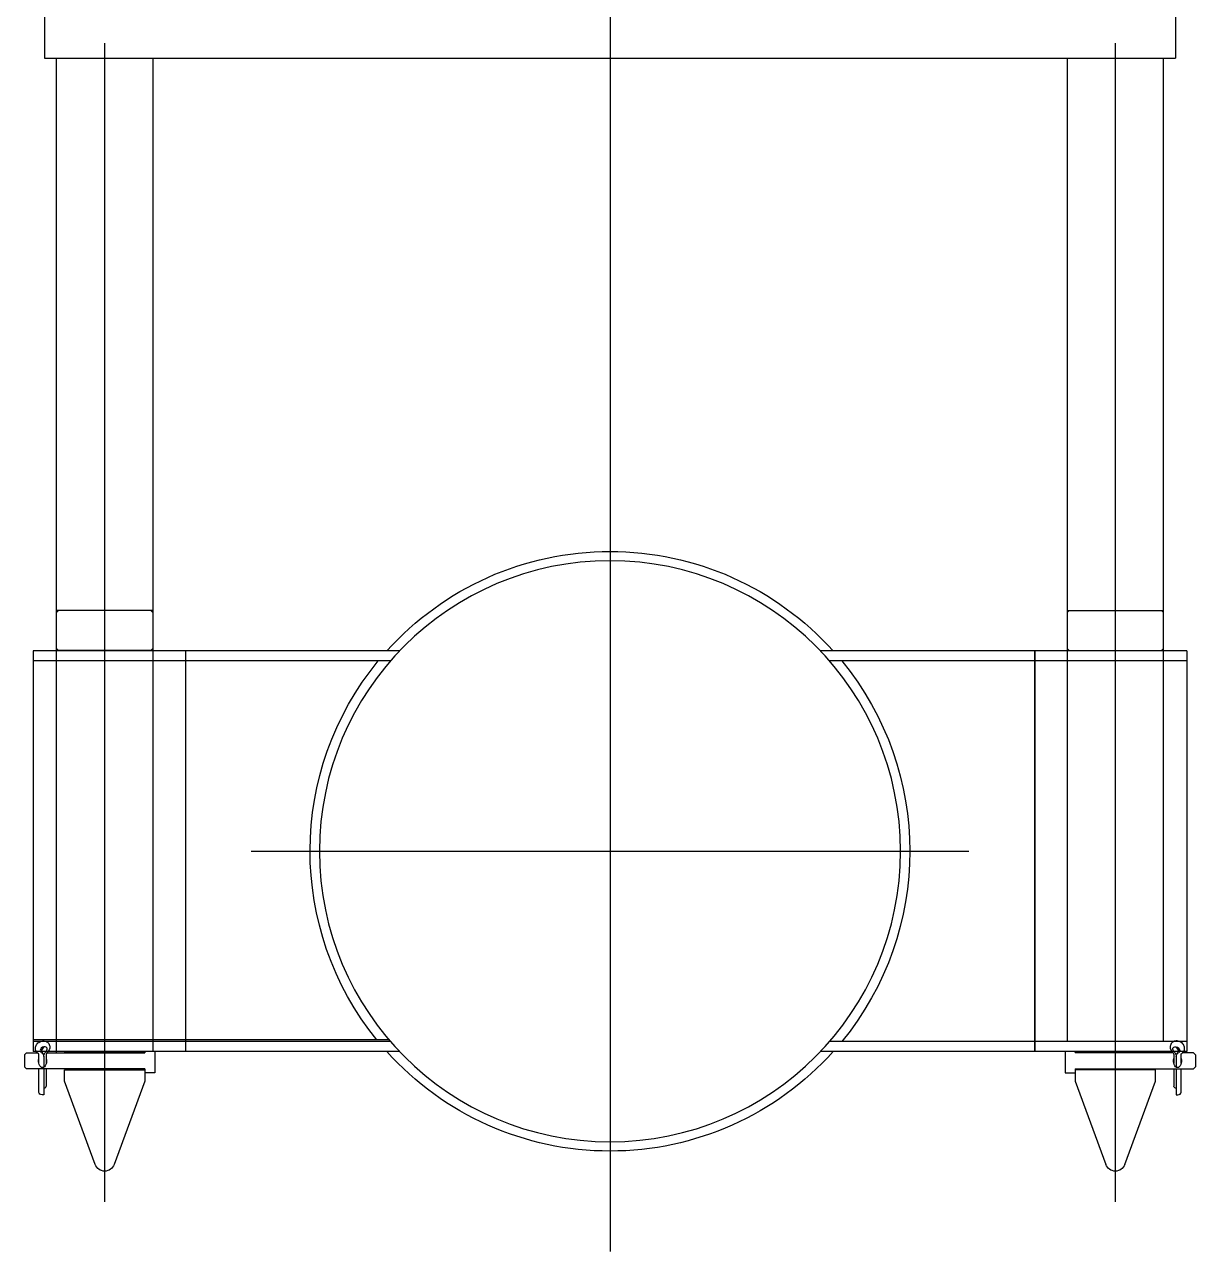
# Model space of a CAD drawing. Header units: millimetres. Extents: x -62354 to 129108, y -71259 to 35407.
# Drawn here: x -21190 to -20606, y 18703 to 19315 of the extents above; entities that cross this region are included whole.
import ezdxf

# ---------------------------------------------------------------- set-up
doc = ezdxf.new("R2010")
doc.units = ezdxf.units.MM
doc.header["$MEASUREMENT"] = 0
doc.linetypes.add('1st FL Layout xrf$0$DASHED2', pattern=[0.375, 0.25, -0.125])
doc.layers.add('1st FL Layout xrf$0$CR-Machine', color=7, linetype='Continuous', transparency=0.5)

# ---------------------------------------------------------------- blocks, each defined once
blk = doc.blocks.new('1st FL Layout xrf$0$skjdfhkjwhieuyiury8723423434343')
for p, q in [((902.8, 287.99), (1102.8, 287.99)), ((902.8, 105.06), (902.8, 287.99)), ((907.8, 109.6), (907.8, 287.99)), ((1097.04, 110.25), (1097.04, 287.99)), ((1097.8, 109.6), (1097.8, 287.99)), ((1102.8, 105.06), (1102.8, 287.99)), ((1103.52, 291.28), (1104.52, 292.28)), ((1103.52, 291.28), (1103.52, 285.72)), ((1104.52, 292.28), (1110.52, 292.28)), ((1110.52, 292.28), (1111.52, 291.28)), ((1111.52, 232.28), (1111.52, 291.28)), ((526.76, 282.28), (606.76, 282.28)), ((606.76, 282.28), (606.76, -282.28)), ((1100.6, 282.66), (1100.42, 282.5)), ((1102.01, 284.16), (1104.15, 282.98)), ((1103.77, 285.4), (1103.76, 285.42)), ((1108.77, 285.13), (1104.26, 285.13)), ((1105.33, 282.69), (1110.66, 282.69)), ((1123.3, 285.13), (1111.52, 285.13)), ((1111.52, 282.69), (1124.37, 282.69)), ((1103.52, 276.28), (606.76, 276.28)), ((882.52, 275.28), (883.52, 276.28)), ((882.52, 228.28), (882.52, 276.28)), ((901.52, 276.28), (902.52, 275.28)), ((1103.52, 281.17), (1103.52, 232.28)), ((1104.26, 281.43), (1108.77, 281.43)), ((1111.52, 281.43), (1120.12, 281.43)), ((902.52, 229.28), (902.52, 275.28)), ((902.8, 272.28), (902.52, 272.28)), ((1103.02, 272.28), (1102.8, 272.28)), ((1103.02, 232.28), (1103.02, 272.28)), ((1112.02, 272.28), (1112.02, 232.28)), ((1117.52, 272.28), (1112.02, 272.28)), ((1159.25, 256.97), (1117.52, 272.28)), ((1117.52, 232.28), (1159.25, 247.59)), ((606.76, 228.28), (1102.8, 228.28)), ((883.52, 228.28), (882.52, 229.28)), ((902.52, 229.28), (901.52, 228.28)), ((902.52, 232.28), (902.8, 232.28)), ((1102.8, 232.28), (1103.52, 232.28)), ((1102.8, 227.28), (1113.52, 227.28)), ((1111.52, 232.28), (1117.52, 232.28)), ((1113.52, 227.28), (1113.52, 232.28)), ((902.8, 211.99), (1102.8, 211.99)), ((902.8, -288.01), (902.8, -105.06)), ((907.8, -288.01), (907.8, -109.6)), ((1097.8, -288.01), (1097.8, -109.6)), ((1102.8, -288.01), (1102.8, -105.06)), ((902.8, -211.99), (1102.8, -211.99)), ((902.8, -212.01), (1102.8, -212.01)), ((606.76, -228.28), (1097.8, -228.28)), ((883.52, -228.28), (882.52, -229.28)), ((882.52, -228.28), (882.52, -276.28)), ((902.52, -229.28), (901.52, -228.28)), ((902.52, -229.28), (902.52, -275.28)), ((902.52, -232.28), (902.8, -232.28)), ((1102.8, -227.28), (1113.52, -227.28)), ((1102.8, -232.28), (1103.52, -232.28)), ((1103.02, -232.28), (1103.02, -272.28)), ((1103.52, -281.17), (1103.52, -232.28)), ((1111.52, -232.28), (1111.52, -291.28)), ((1111.52, -232.28), (1117.52, -232.28)), ((1112.02, -272.28), (1112.02, -232.28)), ((1113.52, -227.28), (1113.52, -232.28)), ((1117.52, -232.28), (1159.25, -247.59)), ((1159.25, -256.97), (1117.52, -272.28)), ((882.52, -275.28), (883.52, -276.28)), ((901.52, -276.28), (902.52, -275.28)), ((902.8, -272.28), (902.52, -272.28)), ((1103.02, -272.28), (1102.8, -272.28)), ((1117.52, -272.28), (1112.02, -272.28)), ((1097.8, -276.28), (606.76, -276.28)), ((1104.26, -281.43), (1108.77, -281.43)), ((1111.52, -281.43), (1120.12, -281.43)), ((526.76, -282.28), (606.76, -282.28)), ((1100.6, -282.66), (1100.42, -282.5)), ((1102.01, -284.16), (1104.15, -282.98)), ((1103.52, -291.28), (1103.52, -285.72)), ((1103.77, -285.4), (1103.76, -285.42)), ((1108.77, -285.13), (1104.26, -285.13)), ((1105.33, -282.69), (1110.66, -282.69)), ((1111.52, -282.69), (1124.37, -282.69)), ((1123.3, -285.13), (1111.52, -285.13)), ((902.8, -287.99), (1102.8, -287.99)), ((902.8, -288.01), (1102.8, -288.01)), ((1103.52, -291.28), (1104.52, -292.28)), ((1104.52, -292.28), (1110.52, -292.28)), ((1110.52, -292.28), (1111.52, -291.28))]:
    blk.add_line(p, q)
at = {"color": 253}
for p, q in [((1177.79, 252.28), (599.24, 252.28)), ((1177.79, -252.28), (599.24, -252.28))]:
    blk.add_line(p, q, dxfattribs=at)
at = {"color": 253, "linetype": '1st FL Layout xrf$0$DASHED2'}
for p, q in [((1002.8, 179.12), (1002.8, -179.12)), ((-225.5, 0), (1202.63, 0))]:
    blk.add_line(p, q, dxfattribs=at)
for points in [[(1102.74, 281.48), (1102.18, 281.09), (1101.59, 280.94), (1101.04, 281.06), (1100.63, 281.44), (1100.43, 282.01), (1100.45, 282.69), (1100.7, 283.37), (1101.15, 283.94), (1101.71, 284.32), (1102.3, 284.44), (1102.84, 284.29), (1103.23, 283.9)], [(1101.75, 284.34), (1101.98, 284.18), (1102.01, 284.16)], [(1121.19, 282.69), (1120.97, 282.06), (1120.63, 281.62), (1120.2, 281.43), (1120.12, 281.43)], [(1124.37, 282.69), (1124.42, 283.41), (1124.31, 284.1), (1124.04, 284.67), (1123.66, 285.03), (1123.3, 285.13)], [(1102.74, -281.48), (1102.18, -281.09), (1101.59, -280.94), (1101.04, -281.06), (1100.63, -281.44), (1100.43, -282.01), (1100.45, -282.69), (1100.7, -283.37), (1101.15, -283.94), (1101.71, -284.32), (1102.3, -284.44), (1102.84, -284.29), (1103.23, -283.9)], [(1121.19, -282.69), (1120.97, -282.06), (1120.63, -281.62), (1120.2, -281.43), (1120.12, -281.43)], [(1101.75, -284.34), (1101.98, -284.18), (1102.01, -284.16)], [(1124.37, -282.69), (1124.42, -283.41), (1124.31, -284.1), (1124.04, -284.67), (1123.66, -285.03), (1123.3, -285.13)]]:
    blk.add_lwpolyline(points)
blk.add_circle((1002.8, 0), 145.04)
for centre, radius, start, end in [((1103.53, 279.86), 4.05, 102.54658, 136.2439), ((1105.5, 278.92), 3.77, 92.66412, 137.22289), ((1105.3, 285.07), 2.38, 209.62249, 270.61188), ((1157.52, 252.28), 5, 290.14577, 69.85423), ((1157.52, -252.28), 5, 290.14577, 69.85423), ((1105.5, -278.92), 3.77, 222.77711, 267.33588), ((1103.53, -279.86), 4.05, 223.7561, 257.45342), ((1105.3, -285.07), 2.38, 89.38812, 150.37751)]:
    blk.add_arc(centre, radius, start, end)
at = {"color": 253}
for start, end in [(50.99073, 129.384), (131.90597, 228.09403), (311.90597, 48.09403), (230.616, 309.384)]:
    blk.add_arc((1002.8, 0), 149.72, start, end, dxfattribs=at)
for centre, major_axis, start_param, end_param in [((1107.52, 283.28), (-3.28, 0), 3.141593, 5.10215), ((1107.52, 283.28), (3.28, 0), 4.322628, 6.283185), ((1107.52, -283.28), (3.28, 0), 0, 1.960557), ((1107.52, -283.28), (-3.28, 0), 1.181036, 3.141593)]:
    blk.add_ellipse(centre, major_axis=major_axis, ratio=0.608997, start_param=start_param, end_param=end_param)
for points, knots in [([(1103.76, 285.42), (1103.61, 285.64), (1103.27, 286.13), (1102.49, 286.66), (1101.55, 286.91), (1100.61, 286.87), (1099.7, 286.56), (1098.87, 285.99), (1098.18, 285.2), (1097.68, 284.21), (1097.45, 283.15), (1097.52, 282.13), (1097.84, 281.22), (1098.42, 280.45), (1099.23, 279.89), (1100.17, 279.64), (1101.11, 279.69), (1102.03, 280.01), (1102.63, 280.43), (1102.93, 280.72), (1102.98, 280.77)], [0, 0, 0, 0, 0.803297, 1.818727, 2.785537, 3.721291, 4.663979, 5.642075, 6.664121, 7.723427, 8.815908, 9.806548, 10.764482, 11.697367, 12.717636, 13.683638, 14.619223, 15.562377, 16.574006, 16.776458, 16.776458, 16.776458, 16.776458]), ([(1104.26, 285.13), (1104.22, 285.13), (1104.05, 285.14), (1103.93, 285.19), (1103.81, 285.35), (1103.76, 285.42)], [0, 0, 0, 0, 0.1088286, 0.3941142, 0.6149522, 0.6149522, 0.6149522, 0.6149522]), ([(1102.98, 280.77), (1103.06, 280.85), (1103.32, 281.09), (1103.78, 281.35), (1104.11, 281.43), (1104.24, 281.43), (1104.26, 281.43)], [0, 0, 0, 0, 0.265127, 0.796916, 1.351251, 1.476152, 1.476152, 1.476152, 1.476152]), ([(1103.02, 272.28), (1103.04, 272.28), (1103.07, 272.27), (1103.36, 272.21), (1103.52, 272.17)], [0, 0, 0, 0, 0.2277958, 0.511007, 0.511007, 0.511007, 0.511007]), ([(1111.52, 272.18), (1111.65, 272.2), (1111.97, 272.27), (1112, 272.27), (1112.02, 272.28)], [0, 0, 0, 0, 0.2081122, 0.5107681, 0.5107681, 0.5107681, 0.5107681]), ([(1103.52, 232.38), (1103.39, 232.36), (1103.07, 232.29), (1103.04, 232.28), (1103.02, 232.28)], [0, 0, 0, 0, 0.2081149, 0.5107748, 0.5107748, 0.5107748, 0.5107748]), ([(1112.02, 232.28), (1112.01, 232.28), (1111.98, 232.29), (1111.69, 232.35), (1111.52, 232.38)], [0, 0, 0, 0, 0.2277988, 0.5110136, 0.5110136, 0.5110136, 0.5110136]), ([(1103.52, -232.38), (1103.39, -232.36), (1103.07, -232.29), (1103.04, -232.28), (1103.02, -232.28)], [0, 0, 0, 0, 0.2081149, 0.5107748, 0.5107748, 0.5107748, 0.5107748]), ([(1112.02, -232.28), (1112.01, -232.28), (1111.98, -232.29), (1111.69, -232.35), (1111.52, -232.38)], [0, 0, 0, 0, 0.2277988, 0.5110136, 0.5110136, 0.5110136, 0.5110136]), ([(1103.02, -272.28), (1103.04, -272.28), (1103.07, -272.27), (1103.36, -272.21), (1103.52, -272.17)], [0, 0, 0, 0, 0.2277958, 0.511007, 0.511007, 0.511007, 0.511007]), ([(1111.52, -272.18), (1111.65, -272.2), (1111.97, -272.27), (1112, -272.27), (1112.02, -272.28)], [0, 0, 0, 0, 0.2081122, 0.5107681, 0.5107681, 0.5107681, 0.5107681]), ([(1103.76, -285.42), (1103.61, -285.64), (1103.27, -286.13), (1102.49, -286.66), (1101.55, -286.91), (1100.61, -286.87), (1099.7, -286.56), (1098.87, -285.99), (1098.18, -285.2), (1097.68, -284.21), (1097.45, -283.15), (1097.52, -282.13), (1097.84, -281.22), (1098.42, -280.45), (1099.23, -279.89), (1100.17, -279.64), (1101.11, -279.69), (1102.03, -280.01), (1102.63, -280.43), (1102.93, -280.72), (1102.98, -280.77)], [0, 0, 0, 0, 0.803297, 1.818727, 2.785537, 3.721291, 4.663979, 5.642075, 6.664121, 7.723427, 8.815908, 9.806548, 10.764482, 11.697367, 12.717636, 13.683638, 14.619223, 15.562377, 16.574006, 16.776458, 16.776458, 16.776458, 16.776458]), ([(1102.98, -280.77), (1103.06, -280.85), (1103.32, -281.09), (1103.78, -281.35), (1104.11, -281.43), (1104.24, -281.43), (1104.26, -281.43)], [0, 0, 0, 0, 0.265127, 0.796916, 1.351251, 1.476152, 1.476152, 1.476152, 1.476152]), ([(1104.26, -285.13), (1104.22, -285.13), (1104.05, -285.14), (1103.93, -285.19), (1103.81, -285.35), (1103.76, -285.42)], [0, 0, 0, 0, 0.1088286, 0.3941142, 0.6149522, 0.6149522, 0.6149522, 0.6149522])]:
    blk.add_open_spline(points, degree=3, knots=knots)
blk = doc.blocks.new('1st FL Layout xrf')
at = {"layer": '1st FL Layout xrf$0$CR-Machine', "xscale": -1, "rotation": 90}
blk.add_blockref('1st FL Layout xrf$0$skjdfhkjwhieuyiury8723423434343', (-20898, 19905.44), dxfattribs=at)

msp = doc.modelspace()

# ---------------------------------------------------------------- block references
msp.add_blockref('1st FL Layout xrf', (0, 0))

doc.saveas('drawing.dxf')
